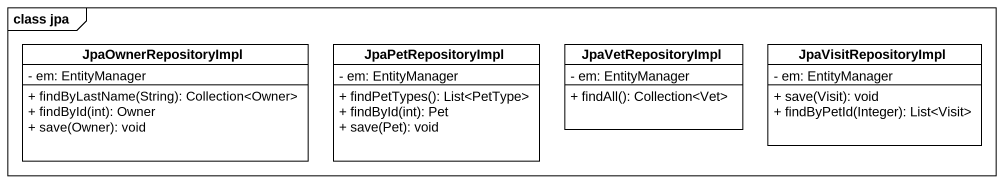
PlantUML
@startuml
mainframe class jpa
hide circle
hide empty members
skinparam classAttributeIconSize 0
class JpaOwnerRepositoryImpl {
  - em: EntityManager
  + findByLastName(String): Collection<Owner>
  + findById(int): Owner
  + save(Owner): void
}
class JpaPetRepositoryImpl {
  - em: EntityManager
  + findPetTypes(): List<PetType>
  + findById(int): Pet
  + save(Pet): void
}
class JpaVetRepositoryImpl {
  - em: EntityManager
  + findAll(): Collection<Vet>
}
class JpaVisitRepositoryImpl {
  - em: EntityManager
  + save(Visit): void
  + findByPetId(Integer): List<Visit>
}
@enduml
